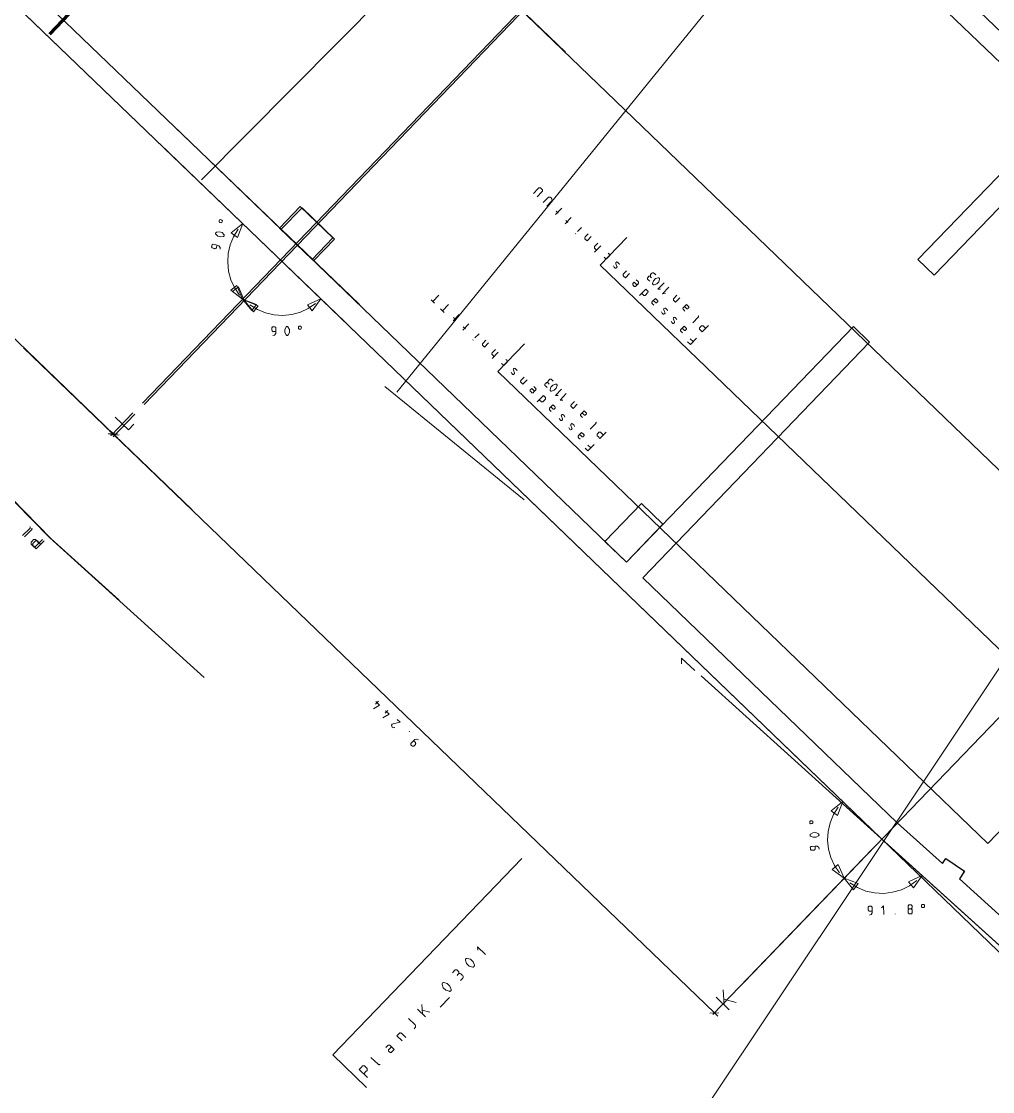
# Model space of a CAD drawing. Header units: metres. Extents: x 2680825 to 2680948, y 1252357 to 1252484.
# Drawn here: x 2680855.52 to 2680866.26, y 1252376.64 to 1252388.48 of the extents above; entities that cross this region are included whole.
import ezdxf

# ---------------------------------------------------------------- set-up
doc = ezdxf.new("R2010")
doc.units = ezdxf.units.M
doc.layers.add('0_BemassungAdo', color=5, linetype='Continuous', lineweight=0)
doc.layers.add('Bemaßung', color=7, linetype='Continuous', lineweight=13)
doc.layers.add('etappierung', color=7, linetype='Continuous')
doc.layers.add('geometrie', color=7, linetype='Continuous')
doc.layers.get('0_BemassungAdo').off()

# ---------------------------------------------------------------- blocks, each defined once
blk = doc.blocks.new('asdölkfasdiouhqreq')
at = {"layer": 'Bemaßung'}
for p, q in [((16.279, 42.292), (16.276, 42.261)), ((16.28, 42.296), (16.279, 42.292)), ((16.283, 42.299), (16.28, 42.296)), ((16.287, 42.301), (16.283, 42.299)), ((16.291, 42.303), (16.287, 42.301)), ((16.295, 42.302), (16.291, 42.303)), ((16.299, 42.3), (16.295, 42.302)), ((16.323, 42.281), (16.299, 42.3)), ((16.336, 42.25), (16.323, 42.281)), ((16.409, 42.352), (16.405, 42.343)), ((16.405, 42.343), (16.409, 42.334)), ((16.418, 42.356), (16.409, 42.352)), ((16.409, 42.334), (16.412, 42.326)), ((16.412, 42.326), (16.422, 42.322)), ((16.426, 42.359), (16.418, 42.356)), ((16.422, 42.322), (16.43, 42.326)), ((16.435, 42.355), (16.426, 42.359)), ((16.43, 42.326), (16.439, 42.329)), ((16.439, 42.347), (16.435, 42.355)), ((16.442, 42.339), (16.439, 42.347)), ((16.439, 42.329), (16.442, 42.339)), ((16.135, 42.226), (16.14, 42.239)), ((16.14, 42.215), (16.135, 42.226)), ((16.14, 42.239), (16.151, 42.244)), ((16.144, 42.205), (16.14, 42.215)), ((16.146, 42.2), (16.144, 42.205)), ((16.15, 42.196), (16.146, 42.2)), ((16.156, 42.194), (16.15, 42.196)), ((16.151, 42.244), (16.162, 42.249)), ((16.161, 42.191), (16.156, 42.194)), ((16.167, 42.191), (16.161, 42.191)), ((16.162, 42.249), (16.175, 42.243)), ((16.172, 42.194), (16.167, 42.191)), ((16.193, 42.202), (16.172, 42.194)), ((16.175, 42.243), (16.18, 42.232)), ((16.195, 42.162), (16.179, 42.149)), ((16.18, 42.232), (16.193, 42.202)), ((16.193, 42.202), (16.2, 42.183)), ((16.2, 42.183), (16.195, 42.162)), ((16.276, 42.261), (16.289, 42.231)), ((16.289, 42.231), (16.313, 42.211)), ((16.313, 42.211), (16.317, 42.209)), ((16.317, 42.209), (16.321, 42.209)), ((16.321, 42.209), (16.325, 42.21)), ((16.325, 42.21), (16.329, 42.212)), ((16.329, 42.212), (16.332, 42.216)), ((16.332, 42.216), (16.333, 42.22)), ((16.333, 42.22), (16.336, 42.25)), ((12.345, 41.841), (12.455, 41.828)), ((12.346, 41.816), (12.456, 41.803)), ((12.455, 41.828), (12.458, 41.828)), ((12.456, 41.803), (12.459, 41.803)), ((12.458, 41.828), (12.462, 41.829)), ((12.459, 41.803), (12.463, 41.804)), ((12.462, 41.829), (12.465, 41.831)), ((12.463, 41.804), (12.466, 41.806)), ((12.465, 41.831), (12.467, 41.834)), ((12.466, 41.806), (12.469, 41.809)), ((12.467, 41.834), (12.469, 41.837)), ((12.469, 41.837), (12.47, 41.84)), ((12.469, 41.809), (12.47, 41.812)), ((12.47, 41.812), (12.471, 41.815)), ((14.005, 41.873), (13.988, 41.672)), ((12.324, 41.656), (12.328, 41.69)), ((12.328, 41.69), (12.33, 41.709)), ((12.329, 41.665), (12.331, 41.684)), ((12.33, 41.709), (12.347, 41.723)), ((12.331, 41.684), (12.348, 41.698)), ((12.347, 41.723), (12.366, 41.72)), ((12.348, 41.698), (12.367, 41.695)), ((12.366, 41.72), (12.385, 41.718)), ((12.367, 41.695), (12.386, 41.693)), ((12.385, 41.718), (12.399, 41.701)), ((12.386, 41.693), (12.4, 41.676)), ((12.399, 41.701), (12.397, 41.682)), ((12.447, 41.642), (12.324, 41.656)), ((12.326, 41.631), (12.329, 41.665)), ((12.449, 41.617), (12.326, 41.631)), ((12.397, 41.682), (12.393, 41.648)), ((12.398, 41.657), (12.394, 41.623)), ((12.4, 41.676), (12.398, 41.657)), ((13.988, 41.672), (14.077, 41.665)), ((15.824, 41.082), (15.807, 41.093)), ((15.842, 41.123), (15.843, 41.129)), ((15.844, 41.117), (15.842, 41.123)), ((15.843, 41.134), (15.846, 41.14)), ((15.843, 41.129), (15.843, 41.134)), ((15.848, 41.113), (15.844, 41.117)), ((15.846, 41.14), (15.85, 41.143)), ((15.862, 41.096), (15.846, 41.083)), ((15.862, 41.096), (15.848, 41.113)), ((15.85, 41.143), (15.858, 41.15)), ((15.858, 41.15), (15.868, 41.158)), ((15.887, 41.117), (15.862, 41.096)), ((15.868, 41.158), (15.881, 41.157)), ((15.881, 41.157), (15.889, 41.148)), ((15.896, 41.125), (15.887, 41.117)), ((15.889, 41.148), (15.897, 41.139)), ((15.897, 41.139), (15.896, 41.125)), ((15.846, 41.083), (15.824, 41.082)), ((15.907, 40.984), (15.906, 40.98)), ((15.906, 40.98), (15.907, 40.975)), ((15.918, 41.013), (15.907, 40.984)), ((15.907, 40.975), (15.91, 40.972)), ((15.943, 41.034), (15.918, 41.013)), ((15.921, 40.967), (15.951, 40.974)), ((15.973, 41.04), (15.943, 41.034)), ((15.951, 40.974), (15.976, 40.995)), ((15.977, 41.041), (15.973, 41.04)), ((15.976, 40.995), (15.987, 41.024)), ((15.982, 41.039), (15.977, 41.041)), ((15.984, 41.036), (15.982, 41.039)), ((15.987, 41.032), (15.984, 41.036)), ((15.988, 41.028), (15.987, 41.032)), ((15.987, 41.024), (15.988, 41.028)), ((15.91, 40.972), (15.912, 40.969)), ((15.912, 40.969), (15.916, 40.967)), ((15.916, 40.967), (15.921, 40.967)), ((16.046, 40.924), (16.045, 40.913)), ((16.045, 40.913), (16.051, 40.906)), ((16.053, 40.929), (16.046, 40.924)), ((16.051, 40.906), (16.057, 40.899)), ((16.06, 40.935), (16.053, 40.929)), ((16.057, 40.899), (16.067, 40.899)), ((16.07, 40.934), (16.06, 40.935)), ((16.067, 40.899), (16.074, 40.904)), ((16.076, 40.928), (16.07, 40.934)), ((16.074, 40.904), (16.081, 40.91)), ((16.082, 40.921), (16.076, 40.928)), ((16.081, 40.91), (16.082, 40.921)), ((17.216, 39.933), (17.221, 39.987)), ((17.218, 39.96), (17.316, 39.952)), ((17.204, 39.786), (17.209, 39.841)), ((17.206, 39.813), (17.304, 39.805)), ((18.845, 39.798), (18.915, 39.793)), ((18.92, 39.847), (18.849, 39.853)), ((18.915, 39.793), (18.93, 39.791)), ((18.935, 39.846), (18.92, 39.847)), ((18.93, 39.791), (18.943, 39.802)), ((18.946, 39.832), (18.935, 39.846)), ((18.943, 39.802), (18.945, 39.817)), ((18.945, 39.817), (18.946, 39.832)), ((18.908, 39.7), (18.837, 39.706)), ((18.923, 39.699), (18.908, 39.7)), ((18.934, 39.686), (18.923, 39.699)), ((18.931, 39.656), (18.933, 39.671)), ((18.933, 39.671), (18.934, 39.686)), ((17.291, 39.642), (17.193, 39.651)), ((17.225, 39.637), (17.227, 39.67)), ((18.833, 39.652), (18.903, 39.646)), ((18.903, 39.646), (18.918, 39.645)), ((18.918, 39.645), (18.931, 39.656)), ((17.279, 39.496), (17.181, 39.504)), ((17.212, 39.49), (17.215, 39.523)), ((18.919, 39.508), (18.821, 39.516)), ((18.853, 39.502), (18.856, 39.535)), ((17.173, 39.346), (17.168, 39.346)), ((17.266, 39.338), (17.2, 39.344)), ((18.907, 39.361), (18.809, 39.369)), ((18.841, 39.356), (18.844, 39.388)), ((17.188, 39.197), (17.19, 39.224)), ((17.253, 39.192), (17.188, 39.197)), ((17.19, 39.224), (17.191, 39.228)), ((17.191, 39.228), (17.193, 39.232)), ((17.193, 39.232), (17.196, 39.235)), ((17.196, 39.235), (17.2, 39.238)), ((17.2, 39.238), (17.204, 39.239)), ((17.204, 39.239), (17.208, 39.239)), ((17.208, 39.239), (17.257, 39.235)), ((18.802, 39.211), (18.796, 39.212)), ((18.894, 39.204), (18.829, 39.209)), ((17.178, 39.078), (17.179, 39.082)), ((17.179, 39.082), (17.181, 39.086)), ((17.181, 39.086), (17.184, 39.089)), ((17.184, 39.089), (17.187, 39.091)), ((17.187, 39.091), (17.192, 39.093)), ((17.192, 39.093), (17.196, 39.092)), ((17.196, 39.092), (17.245, 39.088)), ((18.817, 39.062), (18.819, 39.09)), ((18.819, 39.094), (18.821, 39.098)), ((18.819, 39.09), (18.819, 39.094)), ((18.821, 39.098), (18.825, 39.101)), ((18.825, 39.101), (18.828, 39.104)), ((18.828, 39.104), (18.832, 39.105)), ((18.832, 39.105), (18.837, 39.105)), ((18.837, 39.105), (18.885, 39.101)), ((17.241, 39.045), (17.144, 39.053)), ((17.176, 39.05), (17.178, 39.078)), ((18.882, 39.057), (18.817, 39.062)), ((17.167, 38.936), (17.165, 38.92)), ((17.165, 38.92), (17.165, 38.916)), ((17.165, 38.916), (17.166, 38.911)), ((17.166, 38.911), (17.169, 38.908)), ((17.169, 38.908), (17.172, 38.905)), ((17.172, 38.905), (17.176, 38.903)), ((17.176, 38.903), (17.18, 38.902)), ((17.18, 38.902), (17.213, 38.9)), ((17.213, 38.9), (17.217, 38.899)), ((17.217, 38.899), (17.222, 38.901)), ((17.222, 38.901), (17.225, 38.904)), ((17.225, 38.904), (17.228, 38.906)), ((17.228, 38.906), (17.23, 38.91)), ((17.23, 38.91), (17.231, 38.915)), ((17.231, 38.915), (17.232, 38.931)), ((18.87, 38.91), (18.772, 38.919)), ((18.805, 38.916), (18.807, 38.943)), ((18.807, 38.947), (18.809, 38.951)), ((18.807, 38.943), (18.807, 38.947)), ((18.809, 38.951), (18.812, 38.954)), ((18.812, 38.954), (18.816, 38.957)), ((18.816, 38.957), (18.82, 38.958)), ((18.82, 38.958), (18.824, 38.958)), ((18.824, 38.958), (18.873, 38.954)), ((17.152, 38.764), (17.153, 38.771)), ((17.156, 38.758), (17.152, 38.764)), ((17.153, 38.771), (17.154, 38.779)), ((17.154, 38.779), (17.156, 38.787)), ((17.156, 38.787), (17.16, 38.795)), ((17.162, 38.757), (17.156, 38.758)), ((17.169, 38.755), (17.162, 38.757)), ((17.175, 38.757), (17.169, 38.755)), ((17.178, 38.763), (17.175, 38.757)), ((17.194, 38.79), (17.178, 38.763)), ((17.197, 38.795), (17.194, 38.79)), ((17.204, 38.798), (17.197, 38.795)), ((17.21, 38.796), (17.204, 38.798)), ((17.216, 38.794), (17.21, 38.796)), ((17.212, 38.752), (17.216, 38.761)), ((17.22, 38.788), (17.216, 38.794)), ((17.216, 38.761), (17.219, 38.771)), ((17.219, 38.771), (17.22, 38.782)), ((17.22, 38.782), (17.22, 38.788)), ((18.794, 38.785), (18.793, 38.781)), ((18.793, 38.781), (18.795, 38.777)), ((18.795, 38.802), (18.794, 38.785)), ((18.795, 38.777), (18.798, 38.774)), ((18.798, 38.774), (18.8, 38.77)), ((18.8, 38.77), (18.804, 38.768)), ((18.804, 38.768), (18.809, 38.768)), ((18.809, 38.768), (18.841, 38.765)), ((18.841, 38.765), (18.846, 38.765)), ((18.846, 38.765), (18.85, 38.766)), ((18.85, 38.766), (18.853, 38.769)), ((18.853, 38.769), (18.857, 38.772)), ((18.857, 38.772), (18.859, 38.776)), ((18.859, 38.78), (18.86, 38.796)), ((18.859, 38.776), (18.859, 38.78)), ((17.14, 38.61), (17.142, 38.638)), ((17.205, 38.605), (17.14, 38.61)), ((17.142, 38.642), (17.144, 38.646)), ((17.142, 38.638), (17.142, 38.642)), ((17.144, 38.646), (17.148, 38.649)), ((17.148, 38.649), (17.151, 38.652)), ((17.151, 38.652), (17.155, 38.653)), ((17.155, 38.653), (17.16, 38.653)), ((17.16, 38.653), (17.209, 38.649)), ((18.781, 38.636), (18.782, 38.645)), ((18.781, 38.63), (18.781, 38.636)), ((18.785, 38.624), (18.781, 38.63)), ((18.782, 38.645), (18.785, 38.653)), ((18.785, 38.653), (18.789, 38.66)), ((18.791, 38.622), (18.785, 38.624)), ((18.797, 38.62), (18.791, 38.622)), ((18.804, 38.623), (18.797, 38.62)), ((18.807, 38.628), (18.804, 38.623)), ((18.823, 38.655), (18.807, 38.628)), ((18.826, 38.661), (18.823, 38.655)), ((18.832, 38.663), (18.826, 38.661)), ((18.838, 38.661), (18.832, 38.663)), ((18.845, 38.659), (18.838, 38.661)), ((18.84, 38.618), (18.844, 38.627)), ((18.844, 38.627), (18.847, 38.637)), ((18.848, 38.653), (18.845, 38.659)), ((18.847, 38.637), (18.848, 38.647)), ((18.848, 38.647), (18.848, 38.653)), ((17.128, 38.474), (17.129, 38.486)), ((17.129, 38.486), (17.13, 38.498)), ((17.13, 38.498), (17.141, 38.506)), ((17.141, 38.506), (17.153, 38.505)), ((17.153, 38.505), (17.164, 38.505)), ((17.164, 38.505), (17.16, 38.461)), ((17.196, 38.502), (17.194, 38.475)), ((18.768, 38.476), (18.77, 38.503)), ((18.77, 38.503), (18.771, 38.507)), ((18.771, 38.507), (18.773, 38.511)), ((18.773, 38.511), (18.776, 38.514)), ((18.776, 38.514), (18.779, 38.517)), ((18.779, 38.517), (18.784, 38.518)), ((18.784, 38.518), (18.788, 38.518)), ((18.788, 38.518), (18.837, 38.514)), ((17.137, 38.463), (17.128, 38.474)), ((17.149, 38.462), (17.137, 38.463)), ((17.177, 38.46), (17.149, 38.462)), ((17.181, 38.459), (17.177, 38.46)), ((17.185, 38.461), (17.181, 38.459)), ((17.188, 38.464), (17.185, 38.461)), ((17.192, 38.466), (17.188, 38.464)), ((17.194, 38.47), (17.192, 38.466)), ((17.194, 38.475), (17.194, 38.47)), ((17.279, 38.378), (17.281, 38.4)), ((17.281, 38.4), (17.282, 38.412)), ((17.282, 38.412), (17.293, 38.421)), ((17.293, 38.421), (17.305, 38.42)), ((17.305, 38.42), (17.317, 38.419)), ((17.317, 38.419), (17.326, 38.408)), ((17.324, 38.385), (17.325, 38.396)), ((17.326, 38.408), (17.325, 38.396)), ((17.325, 38.402), (17.328, 38.407)), ((17.325, 38.396), (17.325, 38.402)), ((17.328, 38.407), (17.332, 38.411)), ((17.332, 38.411), (17.337, 38.415)), ((17.337, 38.415), (17.342, 38.416)), ((17.342, 38.416), (17.348, 38.416)), ((17.348, 38.416), (17.359, 38.415)), ((17.359, 38.415), (17.365, 38.415)), ((17.365, 38.415), (17.37, 38.412)), ((17.37, 38.412), (17.374, 38.407)), ((17.374, 38.407), (17.378, 38.403)), ((17.379, 38.392), (17.377, 38.37)), ((17.378, 38.403), (17.379, 38.397)), ((17.379, 38.397), (17.379, 38.392)), ((18.759, 38.363), (18.769, 38.372)), ((18.833, 38.471), (18.768, 38.476)), ((18.769, 38.372), (18.781, 38.371)), ((18.781, 38.371), (18.792, 38.37)), ((18.792, 38.37), (18.789, 38.327)), ((18.825, 38.367), (18.823, 38.34)), ((17.087, 38.363), (17.184, 38.355)), ((17.117, 38.333), (17.119, 38.361)), ((17.117, 38.329), (17.117, 38.333)), ((17.118, 38.325), (17.117, 38.329)), ((17.121, 38.322), (17.118, 38.325)), ((17.124, 38.318), (17.121, 38.322)), ((17.128, 38.316), (17.124, 38.318)), ((17.132, 38.316), (17.128, 38.316)), ((17.164, 38.313), (17.132, 38.316)), ((17.169, 38.313), (17.164, 38.313)), ((17.173, 38.314), (17.169, 38.313)), ((17.176, 38.317), (17.173, 38.314)), ((17.18, 38.32), (17.176, 38.317)), ((17.182, 38.324), (17.18, 38.32)), ((17.184, 38.355), (17.182, 38.328)), ((17.182, 38.328), (17.182, 38.324)), ((17.289, 38.23), (17.269, 38.253)), ((17.269, 38.253), (17.367, 38.245)), ((17.278, 38.334), (17.275, 38.331)), ((17.275, 38.331), (17.275, 38.326)), ((17.275, 38.326), (17.275, 38.322)), ((17.275, 38.322), (17.276, 38.318)), ((17.276, 38.318), (17.28, 38.315)), ((17.281, 38.337), (17.278, 38.334)), ((17.28, 38.315), (17.306, 38.298)), ((17.31, 38.349), (17.281, 38.337)), ((17.306, 38.298), (17.338, 38.296)), ((17.342, 38.346), (17.31, 38.349)), ((17.338, 38.296), (17.366, 38.308)), ((17.368, 38.33), (17.342, 38.346)), ((17.366, 38.308), (17.37, 38.31)), ((17.371, 38.327), (17.368, 38.33)), ((17.37, 38.31), (17.372, 38.314)), ((17.373, 38.323), (17.371, 38.327)), ((17.372, 38.314), (17.373, 38.318)), ((17.373, 38.318), (17.373, 38.323)), ((18.757, 38.339), (18.758, 38.351)), ((18.766, 38.328), (18.757, 38.339)), ((18.758, 38.351), (18.759, 38.363)), ((18.778, 38.327), (18.766, 38.328)), ((18.805, 38.325), (18.778, 38.327)), ((18.809, 38.325), (18.805, 38.325)), ((18.814, 38.326), (18.809, 38.325)), ((18.817, 38.329), (18.814, 38.326)), ((18.82, 38.332), (18.817, 38.329)), ((18.822, 38.336), (18.82, 38.332)), ((18.823, 38.34), (18.822, 38.336)), ((18.908, 38.243), (18.91, 38.265)), ((18.91, 38.265), (18.911, 38.277)), ((18.911, 38.277), (18.921, 38.286)), ((18.921, 38.286), (18.933, 38.285)), ((18.933, 38.285), (18.945, 38.284)), ((18.945, 38.284), (18.954, 38.274)), ((18.952, 38.251), (18.953, 38.262)), ((18.954, 38.274), (18.953, 38.262)), ((18.953, 38.262), (18.954, 38.267)), ((18.954, 38.267), (18.957, 38.273)), ((18.957, 38.273), (18.961, 38.276)), ((18.961, 38.276), (18.965, 38.28)), ((18.965, 38.28), (18.971, 38.282)), ((18.971, 38.282), (18.977, 38.281)), ((18.977, 38.281), (18.988, 38.281)), ((18.988, 38.281), (18.994, 38.28)), ((18.994, 38.28), (18.999, 38.277)), ((18.999, 38.277), (19.003, 38.273)), ((19.003, 38.273), (19.006, 38.268)), ((19.006, 38.268), (19.008, 38.263)), ((19.008, 38.257), (19.006, 38.235)), ((19.008, 38.263), (19.008, 38.257)), ((17.104, 38.176), (17.106, 38.198)), ((17.106, 38.202), (17.108, 38.206)), ((17.106, 38.198), (17.106, 38.202)), ((17.108, 38.206), (17.111, 38.209)), ((17.111, 38.209), (17.115, 38.212)), ((17.115, 38.212), (17.119, 38.213)), ((17.119, 38.213), (17.123, 38.213)), ((17.123, 38.213), (17.172, 38.209)), ((17.137, 38.184), (17.14, 38.211)), ((17.137, 38.175), (17.137, 38.184)), ((17.143, 38.167), (17.137, 38.175)), ((17.152, 38.166), (17.143, 38.167)), ((17.161, 38.166), (17.152, 38.166)), ((17.169, 38.172), (17.161, 38.166)), ((17.17, 38.181), (17.169, 38.172)), ((17.172, 38.209), (17.17, 38.181)), ((17.283, 38.156), (17.263, 38.18)), ((17.263, 38.18), (17.361, 38.172)), ((18.715, 38.229), (18.813, 38.221)), ((18.745, 38.199), (18.748, 38.226)), ((18.745, 38.195), (18.745, 38.199)), ((18.746, 38.19), (18.745, 38.195)), ((18.749, 38.187), (18.746, 38.19)), ((18.752, 38.184), (18.749, 38.187)), ((18.756, 38.182), (18.752, 38.184)), ((18.76, 38.181), (18.756, 38.182)), ((18.793, 38.179), (18.76, 38.181)), ((18.797, 38.178), (18.793, 38.179)), ((18.801, 38.18), (18.797, 38.178)), ((18.805, 38.182), (18.801, 38.18)), ((18.808, 38.185), (18.805, 38.182)), ((18.81, 38.189), (18.808, 38.185)), ((18.813, 38.221), (18.81, 38.194)), ((18.81, 38.194), (18.81, 38.189)), ((18.907, 38.2), (18.904, 38.196)), ((18.904, 38.196), (18.904, 38.192)), ((18.904, 38.192), (18.904, 38.188)), ((18.904, 38.188), (18.905, 38.183)), ((18.905, 38.183), (18.908, 38.18)), ((18.91, 38.202), (18.907, 38.2)), ((18.908, 38.18), (18.934, 38.164)), ((18.939, 38.214), (18.91, 38.202)), ((18.934, 38.164), (18.967, 38.161)), ((18.971, 38.212), (18.939, 38.214)), ((18.967, 38.161), (18.995, 38.173)), ((18.997, 38.195), (18.971, 38.212)), ((18.995, 38.173), (18.999, 38.176)), ((19, 38.192), (18.997, 38.195)), ((18.999, 38.176), (19.001, 38.179)), ((19.002, 38.188), (19, 38.192)), ((19.001, 38.179), (19.002, 38.184)), ((19.002, 38.184), (19.002, 38.188)), ((17.092, 38.037), (17.093, 38.046)), ((17.092, 38.031), (17.092, 38.037)), ((17.096, 38.025), (17.092, 38.031)), ((17.093, 38.046), (17.096, 38.054)), ((17.096, 38.054), (17.1, 38.061)), ((17.102, 38.023), (17.096, 38.025)), ((17.108, 38.021), (17.102, 38.023)), ((17.115, 38.024), (17.108, 38.021)), ((17.118, 38.029), (17.115, 38.024)), ((17.134, 38.056), (17.118, 38.029)), ((17.137, 38.062), (17.134, 38.056)), ((17.143, 38.064), (17.137, 38.062)), ((17.15, 38.062), (17.143, 38.064)), ((17.156, 38.061), (17.15, 38.062)), ((17.151, 38.019), (17.155, 38.028)), ((17.155, 38.028), (17.158, 38.038)), ((17.159, 38.055), (17.156, 38.061)), ((17.158, 38.038), (17.159, 38.048)), ((17.159, 38.048), (17.159, 38.055)), ((17.282, 38.009), (17.284, 38.036)), ((17.284, 38.04), (17.286, 38.044)), ((17.284, 38.036), (17.284, 38.04)), ((17.286, 38.044), (17.29, 38.047)), ((17.29, 38.047), (17.293, 38.05)), ((17.293, 38.05), (17.297, 38.051)), ((17.297, 38.051), (17.301, 38.051)), ((17.301, 38.051), (17.35, 38.047)), ((18.732, 38.041), (18.734, 38.063)), ((18.734, 38.067), (18.736, 38.071)), ((18.734, 38.063), (18.734, 38.067)), ((18.736, 38.071), (18.74, 38.074)), ((18.74, 38.074), (18.743, 38.077)), ((18.743, 38.077), (18.747, 38.078)), ((18.747, 38.078), (18.752, 38.078)), ((18.752, 38.078), (18.801, 38.074)), ((18.765, 38.041), (18.766, 38.05)), ((18.772, 38.033), (18.765, 38.041)), ((18.766, 38.05), (18.768, 38.077)), ((18.781, 38.032), (18.772, 38.033)), ((18.79, 38.031), (18.781, 38.032)), ((18.798, 38.038), (18.79, 38.031)), ((18.801, 38.074), (18.798, 38.047)), ((18.798, 38.047), (18.798, 38.038)), ((18.912, 38.022), (18.892, 38.045)), ((18.892, 38.045), (18.99, 38.037)), ((18.918, 38.095), (18.898, 38.118)), ((18.898, 38.118), (18.996, 38.11)), ((17.08, 37.891), (17.081, 37.899)), ((17.081, 37.899), (17.084, 37.907)), ((17.084, 37.907), (17.088, 37.915)), ((17.122, 37.91), (17.106, 37.883)), ((17.125, 37.915), (17.122, 37.91)), ((17.131, 37.918), (17.125, 37.915)), ((17.137, 37.916), (17.131, 37.918)), ((17.143, 37.914), (17.137, 37.916)), ((17.147, 37.908), (17.143, 37.914)), ((17.146, 37.891), (17.147, 37.902)), ((17.147, 37.902), (17.147, 37.908)), ((17.272, 37.893), (17.274, 37.897)), ((17.272, 37.889), (17.272, 37.893)), ((17.274, 37.897), (17.277, 37.9)), ((17.277, 37.9), (17.281, 37.903)), ((17.281, 37.903), (17.285, 37.904)), ((17.347, 38.003), (17.282, 38.009)), ((17.285, 37.904), (17.289, 37.904)), ((17.289, 37.904), (17.338, 37.9)), ((17.303, 37.876), (17.306, 37.903)), ((17.338, 37.9), (17.336, 37.873)), ((18.72, 37.897), (18.721, 37.903)), ((18.724, 37.891), (18.72, 37.897)), ((18.721, 37.903), (18.722, 37.911)), ((18.722, 37.911), (18.724, 37.92)), ((18.724, 37.92), (18.728, 37.927)), ((18.746, 37.895), (18.743, 37.889)), ((18.762, 37.922), (18.746, 37.895)), ((18.765, 37.927), (18.762, 37.922)), ((18.772, 37.93), (18.765, 37.927)), ((18.778, 37.928), (18.772, 37.93)), ((18.784, 37.926), (18.778, 37.928)), ((18.779, 37.884), (18.784, 37.894)), ((18.788, 37.92), (18.784, 37.926)), ((18.784, 37.894), (18.787, 37.904)), ((18.787, 37.914), (18.788, 37.92)), ((18.787, 37.904), (18.787, 37.914)), ((18.91, 37.874), (18.913, 37.901)), ((18.913, 37.906), (18.915, 37.91)), ((18.913, 37.901), (18.913, 37.906)), ((18.915, 37.91), (18.918, 37.912)), ((18.918, 37.912), (18.922, 37.915)), ((18.922, 37.915), (18.926, 37.917)), ((18.926, 37.917), (18.93, 37.916)), ((18.93, 37.916), (18.979, 37.912)), ((17.08, 37.884), (17.08, 37.891)), ((17.084, 37.879), (17.08, 37.884)), ((17.09, 37.877), (17.084, 37.879)), ((17.096, 37.875), (17.09, 37.877)), ((17.102, 37.877), (17.096, 37.875)), ((17.106, 37.883), (17.102, 37.877)), ((17.139, 37.872), (17.143, 37.882)), ((17.143, 37.882), (17.146, 37.891)), ((17.27, 37.867), (17.272, 37.889)), ((17.303, 37.867), (17.303, 37.876)), ((17.309, 37.859), (17.303, 37.867)), ((17.318, 37.858), (17.309, 37.859)), ((17.327, 37.857), (17.318, 37.858)), ((17.335, 37.864), (17.327, 37.857)), ((17.336, 37.873), (17.335, 37.864)), ((18.712, 37.773), (18.716, 37.78)), ((18.73, 37.889), (18.724, 37.891)), ((18.736, 37.887), (18.73, 37.889)), ((18.75, 37.775), (18.734, 37.748)), ((18.743, 37.889), (18.736, 37.887)), ((18.753, 37.781), (18.75, 37.775)), ((18.76, 37.783), (18.753, 37.781)), ((18.766, 37.781), (18.76, 37.783)), ((18.772, 37.779), (18.766, 37.781)), ((18.776, 37.773), (18.772, 37.779)), ((18.976, 37.869), (18.91, 37.874)), ((17.068, 37.736), (17.069, 37.758)), ((17.069, 37.758), (17.07, 37.762)), ((17.07, 37.762), (17.072, 37.766)), ((17.072, 37.766), (17.075, 37.769)), ((17.075, 37.769), (17.078, 37.772)), ((17.078, 37.772), (17.083, 37.773)), ((17.083, 37.773), (17.087, 37.773)), ((17.087, 37.773), (17.136, 37.769)), ((17.1, 37.735), (17.101, 37.744)), ((17.107, 37.727), (17.1, 37.735)), ((17.101, 37.744), (17.103, 37.771)), ((17.116, 37.727), (17.107, 37.727)), ((17.125, 37.726), (17.116, 37.727)), ((17.133, 37.732), (17.125, 37.726)), ((17.134, 37.741), (17.133, 37.732)), ((17.136, 37.769), (17.134, 37.741)), ((17.225, 37.718), (17.312, 37.711)), ((17.312, 37.711), (17.315, 37.711)), ((17.315, 37.711), (17.317, 37.712)), ((17.317, 37.712), (17.32, 37.713)), ((17.32, 37.713), (17.322, 37.715)), ((17.322, 37.715), (17.323, 37.718)), ((17.323, 37.718), (17.323, 37.721)), ((18.708, 37.75), (18.709, 37.756)), ((18.712, 37.744), (18.708, 37.75)), ((18.709, 37.765), (18.712, 37.773)), ((18.709, 37.756), (18.709, 37.765)), ((18.718, 37.742), (18.712, 37.744)), ((18.724, 37.74), (18.718, 37.742)), ((18.731, 37.743), (18.724, 37.74)), ((18.734, 37.748), (18.731, 37.743)), ((18.767, 37.738), (18.772, 37.747)), ((18.772, 37.747), (18.774, 37.757)), ((18.774, 37.757), (18.775, 37.767)), ((18.775, 37.767), (18.776, 37.773)), ((18.899, 37.733), (18.901, 37.755)), ((18.901, 37.759), (18.903, 37.763)), ((18.901, 37.755), (18.901, 37.759)), ((18.903, 37.763), (18.906, 37.766)), ((18.906, 37.766), (18.91, 37.769)), ((18.91, 37.769), (18.914, 37.77)), ((18.914, 37.77), (18.918, 37.77)), ((18.918, 37.77), (18.967, 37.765)), ((18.931, 37.732), (18.932, 37.741)), ((18.938, 37.724), (18.931, 37.732)), ((18.932, 37.741), (18.934, 37.768)), ((18.947, 37.723), (18.938, 37.724)), ((18.956, 37.723), (18.947, 37.723)), ((18.964, 37.729), (18.956, 37.723)), ((18.965, 37.738), (18.964, 37.729)), ((18.967, 37.765), (18.965, 37.738)), ((13.311, 37.623), (13.385, 37.595)), ((13.366, 37.635), (13.41, 37.632)), ((13.385, 37.595), (13.389, 37.65)), ((17.022, 37.587), (17.026, 37.63)), ((17.12, 37.579), (17.022, 37.587)), ((17.066, 37.583), (17.069, 37.626)), ((17.213, 37.571), (17.215, 37.599)), ((17.31, 37.563), (17.213, 37.571)), ((17.215, 37.599), (17.216, 37.614)), ((17.216, 37.614), (17.229, 37.625)), ((17.229, 37.625), (17.244, 37.623)), ((17.244, 37.623), (17.259, 37.622)), ((17.259, 37.622), (17.27, 37.609)), ((17.269, 37.594), (17.267, 37.567)), ((17.27, 37.609), (17.269, 37.594)), ((18.696, 37.601), (18.698, 37.623)), ((18.698, 37.627), (18.7, 37.632)), ((18.698, 37.623), (18.698, 37.627)), ((18.7, 37.632), (18.703, 37.634)), ((18.703, 37.634), (18.707, 37.637)), ((18.707, 37.637), (18.711, 37.638)), ((18.711, 37.638), (18.715, 37.638)), ((18.715, 37.638), (18.764, 37.634)), ((18.729, 37.61), (18.732, 37.637)), ((18.729, 37.601), (18.729, 37.61)), ((18.735, 37.593), (18.729, 37.601)), ((18.744, 37.592), (18.735, 37.593)), ((18.753, 37.591), (18.744, 37.592)), ((18.761, 37.598), (18.753, 37.591)), ((18.762, 37.607), (18.761, 37.598)), ((18.764, 37.634), (18.762, 37.607)), ((18.854, 37.583), (18.941, 37.576)), ((18.941, 37.576), (18.943, 37.576)), ((18.943, 37.576), (18.946, 37.577)), ((18.946, 37.577), (18.948, 37.579)), ((18.948, 37.579), (18.951, 37.581)), ((18.951, 37.581), (18.952, 37.583)), ((18.952, 37.583), (18.952, 37.586)), ((13.299, 37.477), (13.373, 37.449)), ((13.354, 37.489), (13.398, 37.485)), ((13.373, 37.449), (13.377, 37.503)), ((18.651, 37.452), (18.654, 37.496)), ((18.749, 37.444), (18.651, 37.452)), ((18.694, 37.448), (18.698, 37.492)), ((18.841, 37.437), (18.844, 37.464)), ((18.939, 37.429), (18.841, 37.437)), ((18.844, 37.464), (18.845, 37.479)), ((18.845, 37.479), (18.858, 37.49)), ((18.858, 37.49), (18.873, 37.489)), ((18.873, 37.489), (18.888, 37.488)), ((18.888, 37.488), (18.899, 37.474)), ((18.898, 37.459), (18.896, 37.432)), ((18.899, 37.474), (18.898, 37.459)), ((13.283, 37.331), (13.29, 37.341)), ((13.286, 37.317), (13.283, 37.331)), ((13.296, 37.31), (13.286, 37.317)), ((13.29, 37.341), (13.297, 37.351)), ((13.301, 37.307), (13.296, 37.31)), ((13.297, 37.351), (13.311, 37.353)), ((13.311, 37.353), (13.321, 37.346)), ((13.321, 37.346), (13.382, 37.3)), ((13.382, 37.3), (13.386, 37.344)), ((13.37, 37.154), (13.365, 37.154)), ((13.261, 37.025), (13.262, 37.037)), ((13.27, 37.014), (13.261, 37.025)), ((13.262, 37.037), (13.263, 37.049)), ((13.263, 37.049), (13.274, 37.058)), ((13.282, 37.013), (13.27, 37.014)), ((13.274, 37.058), (13.286, 37.057)), ((13.293, 37.012), (13.282, 37.013)), ((13.286, 37.057), (13.318, 37.054)), ((13.299, 37.012), (13.293, 37.012)), ((13.305, 37.014), (13.299, 37.012)), ((13.309, 37.018), (13.305, 37.014)), ((13.313, 37.021), (13.309, 37.018)), ((13.316, 37.027), (13.313, 37.021)), ((13.317, 37.032), (13.316, 37.027)), ((13.318, 37.054), (13.317, 37.032)), ((13.318, 37.054), (13.338, 37.052)), ((13.338, 37.052), (13.355, 37.038)), ((13.355, 37.038), (13.359, 37.018)), ((15.85, 35.293), (15.897, 35.335)), ((15.897, 35.335), (15.887, 35.134)), ((10.108, 35.096), (10.118, 35.22)), ((10.118, 35.22), (10.153, 35.217)), ((10.153, 35.217), (10.172, 35.216)), ((10.172, 35.216), (10.186, 35.199)), ((10.184, 35.18), (10.183, 35.161)), ((10.186, 35.199), (10.184, 35.18)), ((10.304, 35.205), (10.295, 35.095)), ((10.147, 35.148), (10.113, 35.151)), ((10.166, 35.147), (10.147, 35.148)), ((10.183, 35.161), (10.166, 35.147)), ((10.295, 35.095), (10.294, 35.091)), ((10.294, 35.091), (10.295, 35.088)), ((10.295, 35.088), (10.298, 35.085)), ((10.298, 35.085), (10.3, 35.082)), ((10.3, 35.082), (10.304, 35.08)), ((10.304, 35.08), (10.307, 35.08)), ((10.479, 35.075), (10.48, 35.086)), ((10.488, 35.065), (10.479, 35.075)), ((10.48, 35.086), (10.481, 35.098)), ((10.481, 35.098), (10.491, 35.106)), ((10.499, 35.064), (10.488, 35.065)), ((10.491, 35.106), (10.503, 35.105)), ((10.492, 35.148), (10.52, 35.145)), ((10.534, 35.061), (10.499, 35.064)), ((10.503, 35.105), (10.537, 35.102)), ((10.52, 35.145), (10.525, 35.145)), ((10.525, 35.145), (10.53, 35.142)), ((10.53, 35.142), (10.534, 35.138)), ((10.534, 35.138), (10.537, 35.134)), ((10.539, 35.123), (10.534, 35.061)), ((10.537, 35.134), (10.539, 35.128)), ((10.539, 35.128), (10.539, 35.123)), ((10.664, 35.051), (10.671, 35.133)), ((10.671, 35.133), (10.705, 35.13)), ((10.705, 35.13), (10.71, 35.13)), ((10.71, 35.13), (10.716, 35.127)), ((10.716, 35.127), (10.719, 35.123)), ((10.719, 35.123), (10.723, 35.119)), ((10.724, 35.108), (10.719, 35.046)), ((10.723, 35.119), (10.724, 35.113)), ((10.724, 35.113), (10.724, 35.108)), ((10.889, 35.045), (10.892, 35.052)), ((10.892, 35.052), (10.893, 35.059)), ((10.893, 35.059), (10.901, 35.155)), ((11.034, 35.02), (11.045, 35.143)), ((11.113, 35.138), (11.038, 35.068)), ((11.103, 35.014), (11.067, 35.094)), ((11.407, 35.072), (11.404, 35.031)), ((11.428, 35.105), (11.407, 35.072)), ((11.432, 35.109), (11.428, 35.105)), ((11.437, 35.111), (11.432, 35.109)), ((11.443, 35.111), (11.437, 35.111)), ((11.448, 35.11), (11.443, 35.111)), ((11.453, 35.107), (11.448, 35.11)), ((11.456, 35.103), (11.453, 35.107)), ((11.471, 35.067), (11.456, 35.103)), ((11.468, 35.026), (11.471, 35.067)), ((11.6, 35.097), (11.628, 35.095)), ((11.628, 35.095), (11.643, 35.094)), ((11.643, 35.094), (11.654, 35.081)), ((11.653, 35.065), (11.652, 35.05)), ((11.654, 35.081), (11.653, 35.065)), ((11.799, 35.074), (11.778, 35.041)), ((11.802, 35.078), (11.799, 35.074)), ((11.808, 35.08), (11.802, 35.078)), ((11.813, 35.08), (11.808, 35.08)), ((11.818, 35.079), (11.813, 35.08)), ((11.823, 35.076), (11.818, 35.079)), ((11.826, 35.072), (11.823, 35.076)), ((11.842, 35.036), (11.826, 35.072)), ((11.969, 35.039), (11.998, 35.065)), ((11.998, 35.065), (11.988, 34.941)), ((10.849, 35.035), (10.863, 35.034)), ((10.863, 35.034), (10.87, 35.033)), ((10.87, 35.033), (10.877, 35.036)), ((10.877, 35.036), (10.883, 35.04)), ((10.883, 35.04), (10.889, 35.045)), ((11.216, 34.963), (11.367, 34.951)), ((11.404, 35.031), (11.419, 34.995)), ((11.419, 34.995), (11.422, 34.99)), ((11.422, 34.99), (11.427, 34.987)), ((11.427, 34.987), (11.432, 34.987)), ((11.432, 34.987), (11.438, 34.987)), ((11.438, 34.987), (11.443, 34.989)), ((11.443, 34.989), (11.447, 34.993)), ((11.447, 34.993), (11.468, 35.026)), ((11.618, 34.972), (11.59, 34.974)), ((11.609, 35.041), (11.623, 35.04)), ((11.625, 34.971), (11.618, 34.972)), ((11.638, 35.039), (11.623, 35.04)), ((11.623, 35.04), (11.63, 35.04)), ((11.632, 34.973), (11.625, 34.971)), ((11.63, 35.04), (11.637, 35.036)), ((11.638, 34.978), (11.632, 34.973)), ((11.637, 35.036), (11.642, 35.031)), ((11.652, 35.05), (11.638, 35.039)), ((11.643, 34.983), (11.638, 34.978)), ((11.642, 35.031), (11.647, 35.025)), ((11.647, 34.99), (11.643, 34.983)), ((11.647, 35.025), (11.649, 35.018)), ((11.648, 35.011), (11.647, 34.997)), ((11.647, 34.997), (11.647, 34.99)), ((11.649, 35.018), (11.648, 35.011)), ((11.778, 35.041), (11.774, 35)), ((11.774, 35), (11.79, 34.964)), ((11.79, 34.964), (11.793, 34.96)), ((11.793, 34.96), (11.797, 34.957)), ((11.797, 34.957), (11.803, 34.956)), ((11.803, 34.956), (11.808, 34.956)), ((11.808, 34.956), (11.813, 34.958)), ((11.813, 34.958), (11.817, 34.962)), ((11.817, 34.962), (11.838, 34.995)), ((11.838, 34.995), (11.842, 35.036)), ((15.382, 33.081), (15.381, 33.07)), ((15.381, 33.07), (15.387, 33.064)), ((15.389, 33.087), (15.382, 33.081)), ((15.387, 33.064), (15.393, 33.057)), ((15.396, 33.092), (15.389, 33.087)), ((15.393, 33.057), (15.403, 33.056)), ((15.406, 33.092), (15.396, 33.092)), ((15.403, 33.056), (15.41, 33.062)), ((15.412, 33.085), (15.406, 33.092)), ((15.41, 33.062), (15.417, 33.068)), ((15.418, 33.078), (15.412, 33.085)), ((15.417, 33.068), (15.418, 33.078)), ((15.278, 32.992), (15.276, 32.988)), ((15.276, 32.988), (15.276, 32.984)), ((15.276, 32.984), (15.283, 32.954)), ((15.281, 32.995), (15.278, 32.992)), ((15.284, 32.998), (15.281, 32.995)), ((15.283, 32.954), (15.304, 32.929)), ((15.288, 32.999), (15.284, 32.998)), ((15.293, 32.998), (15.288, 32.999)), ((15.321, 32.987), (15.293, 32.998)), ((15.304, 32.929), (15.332, 32.917)), ((15.342, 32.962), (15.321, 32.987)), ((15.341, 32.917), (15.344, 32.92)), ((15.349, 32.931), (15.342, 32.962)), ((15.344, 32.92), (15.347, 32.923)), ((15.347, 32.923), (15.349, 32.927)), ((15.349, 32.927), (15.349, 32.931)), ((15.158, 32.878), (15.159, 32.892)), ((15.166, 32.869), (15.158, 32.878)), ((15.159, 32.892), (15.169, 32.9)), ((15.173, 32.861), (15.166, 32.869)), ((15.169, 32.9), (15.178, 32.908)), ((15.177, 32.856), (15.173, 32.861)), ((15.182, 32.854), (15.177, 32.856)), ((15.178, 32.908), (15.191, 32.907)), ((15.188, 32.853), (15.182, 32.854)), ((15.194, 32.853), (15.188, 32.853)), ((15.191, 32.907), (15.199, 32.897)), ((15.199, 32.855), (15.194, 32.853)), ((15.199, 32.897), (15.22, 32.872)), ((15.204, 32.858), (15.199, 32.855)), ((15.22, 32.872), (15.204, 32.858)), ((15.22, 32.872), (15.233, 32.857)), ((15.235, 32.835), (15.224, 32.818)), ((15.233, 32.857), (15.235, 32.835)), ((15.332, 32.917), (15.337, 32.916)), ((15.337, 32.916), (15.341, 32.917)), ((13.216, 32.465), (13.233, 32.666)), ((13.344, 32.657), (13.223, 32.543)), ((13.328, 32.456), (13.269, 32.586)), ((15.044, 31.968), (15.046, 31.973)), ((15.046, 31.973), (15.051, 31.977)), ((15.051, 31.977), (15.059, 31.984)), ((15.059, 31.984), (15.068, 31.992)), ((15.068, 31.992), (15.082, 31.991)), ((15.082, 31.991), (15.09, 31.982)), ((15.09, 31.982), (15.098, 31.973)), ((15.098, 31.973), (15.097, 31.959)), ((15.026, 31.915), (15.009, 31.926)), ((15.048, 31.917), (15.026, 31.915)), ((15.043, 31.962), (15.044, 31.968)), ((15.043, 31.956), (15.043, 31.962)), ((15.045, 31.951), (15.043, 31.956)), ((15.049, 31.946), (15.045, 31.951)), ((15.063, 31.93), (15.048, 31.917)), ((15.063, 31.93), (15.049, 31.946)), ((15.088, 31.951), (15.063, 31.93)), ((15.097, 31.959), (15.088, 31.951)), ((15.187, 31.871), (15.113, 31.807)), ((15.156, 31.873), (15.187, 31.871)), ((15.195, 31.712), (15.199, 31.716)), ((15.317, 31.623), (15.309, 31.616)), ((15.326, 31.631), (15.317, 31.623)), ((15.34, 31.63), (15.326, 31.631)), ((15.35, 31.652), (15.34, 31.644)), ((15.34, 31.644), (15.34, 31.63)), ((15.347, 31.621), (15.34, 31.63)), ((15.355, 31.612), (15.347, 31.621)), ((15.359, 31.66), (15.35, 31.652)), ((15.372, 31.659), (15.359, 31.66)), ((15.369, 31.611), (15.378, 31.619)), ((15.38, 31.65), (15.372, 31.659)), ((15.378, 31.619), (15.387, 31.627)), ((15.388, 31.641), (15.38, 31.65)), ((15.387, 31.627), (15.388, 31.641)), ((15.309, 31.616), (15.299, 31.608)), ((15.299, 31.608), (15.299, 31.594)), ((15.299, 31.594), (15.306, 31.585)), ((15.306, 31.585), (15.314, 31.576)), ((15.314, 31.576), (15.328, 31.575)), ((15.328, 31.575), (15.337, 31.583)), ((15.337, 31.583), (15.345, 31.59)), ((15.345, 31.59), (15.354, 31.598)), ((15.354, 31.598), (15.355, 31.612)), ((15.355, 31.612), (15.369, 31.611)), ((15.444, 31.539), (15.443, 31.528)), ((15.443, 31.528), (15.449, 31.522)), ((15.451, 31.545), (15.444, 31.539)), ((15.449, 31.522), (15.455, 31.515)), ((15.457, 31.551), (15.451, 31.545)), ((15.455, 31.515), (15.465, 31.514)), ((15.468, 31.55), (15.457, 31.551)), ((15.465, 31.514), (15.472, 31.52)), ((15.474, 31.543), (15.468, 31.55)), ((15.472, 31.52), (15.479, 31.526)), ((15.48, 31.536), (15.474, 31.543)), ((15.479, 31.526), (15.48, 31.536))]:
    blk.add_line(p, q, dxfattribs=at)
at = {"layer": 'Bemaßung', "color": 1, "lineweight": 18}
for p, q in [((16.157, 37.789), (16.153, 39.776)), ((16.188, 39.635), (21.871, 39.646))]:
    blk.add_line(p, q, dxfattribs=at)
at = {"layer": 'etappierung', "color": 5, "lineweight": 9}
for p, q in [((17.511, 53.732), (16.429, 40.567)), ((15.499, 29.363), (16.66, 43.403)), ((26.807, 40.708), (14.316, 41.74)), ((14.317, 41.716), (26.809, 40.689)), ((106.986, 41.071), (10.211, 31.792)), ((15.884, 35.041), (14.389, 5.764)), ((15.883, 35.027), (15.884, 35.041)), ((26.046, 31.5), (13.555, 32.532))]:
    blk.add_line(p, q, dxfattribs=at)
at = {"layer": 'etappierung', "color": 5, "lineweight": 5}
for p, q in [((13.848, 41.754), (14.606, 50.963)), ((13.847, 41.779), (13.96, 43.144)), ((16.121, 41.993), (16.2, 42.05)), ((16.2, 42.05), (16.288, 42.093)), ((16.288, 42.093), (16.381, 42.122)), ((16.381, 42.122), (16.478, 42.134)), ((15.994, 41.844), (16.051, 41.924)), ((16.051, 41.924), (16.121, 41.993)), ((13.88, 41.74), (13.815, 41.817)), ((13.851, 41.828), (13.847, 41.779)), ((13.848, 41.754), (13.853, 41.804)), ((15.951, 41.757), (15.994, 41.844)), ((13.847, 41.779), (13.087, 32.571)), ((13.848, 41.754), (13.751, 40.567)), ((13.816, 41.792), (13.881, 41.716)), ((14.166, 41.752), (13.822, 41.781)), ((13.824, 41.756), (14.167, 41.728)), ((13.847, 41.779), (13.843, 41.729)), ((13.844, 41.704), (13.848, 41.754)), ((15.922, 41.663), (15.951, 41.757)), ((15.922, 41.408), (15.91, 41.505)), ((15.951, 41.315), (15.922, 41.408)), ((15.994, 41.227), (15.951, 41.315)), ((16.051, 41.148), (15.994, 41.227)), ((16.12, 41.078), (16.051, 41.148)), ((16.2, 41.021), (16.12, 41.078)), ((16.287, 40.978), (16.2, 41.021)), ((16.381, 40.95), (16.287, 40.978)), ((15.526, 32.909), (15.619, 32.937)), ((15.619, 32.937), (15.716, 32.95)), ((15.289, 32.739), (15.359, 32.809)), ((15.359, 32.809), (15.438, 32.865)), ((15.438, 32.865), (15.526, 32.909)), ((15.232, 32.66), (15.289, 32.739)), ((13.054, 32.609), (13.119, 32.533)), ((13.062, 32.573), (15.597, 32.363)), ((13.087, 32.571), (13.082, 32.521)), ((15.16, 32.479), (15.189, 32.572)), ((15.189, 32.572), (15.232, 32.66)), ((15.597, 32.363), (15.124, 32.402)), ((15.161, 32.222), (15.147, 32.321)), ((15.19, 32.126), (15.161, 32.222)), ((15.236, 32.037), (15.19, 32.126)), ((15.295, 31.956), (15.236, 32.037)), ((15.367, 31.887), (15.295, 31.956)), ((15.449, 31.83), (15.367, 31.887)), ((15.54, 31.788), (15.449, 31.83)), ((15.637, 31.761), (15.54, 31.788))]:
    blk.add_line(p, q, dxfattribs=at)
at = {"layer": 'etappierung', "color": 5, "lineweight": 0}
for p, q in [((20.916, 48.26), (20.283, 40.567)), ((12.772, 43.867), (12.515, 41.573)), ((19.339, 29.176), (20.545, 43.776)), ((12.514, 41.598), (12.674, 43.021)), ((16.397, 42.168), (16.558, 42.133)), ((16.401, 42.083), (16.397, 42.168)), ((16.558, 42.133), (16.401, 42.083)), ((15.909, 41.608), (15.902, 41.772)), ((15.902, 41.772), (15.985, 41.754)), ((15.911, 41.585), (15.903, 41.749)), ((15.903, 41.749), (15.986, 41.731)), ((15.985, 41.754), (15.909, 41.608)), ((15.986, 41.731), (15.911, 41.585)), ((12.396, 39.293), (12.514, 41.598)), ((12.515, 41.573), (12.464, 40.567)), ((12.514, 41.598), (12.515, 41.613)), ((12.515, 41.573), (12.517, 41.588)), ((15.875, 41.448), (15.909, 41.608)), ((15.876, 41.424), (15.911, 41.585)), ((15.909, 41.608), (15.96, 41.452)), ((15.911, 41.585), (15.961, 41.428)), ((15.96, 41.452), (15.875, 41.448)), ((15.961, 41.428), (15.876, 41.424)), ((16.295, 40.93), (16.313, 41.013)), ((16.313, 41.013), (16.459, 40.938)), ((16.459, 40.938), (16.295, 40.93)), ((17.071, 38.913), (16.451, 31.414)), ((17.071, 38.913), (17.069, 38.895)), ((17.495, 38.878), (17.071, 38.913)), ((17.48, 38.879), (17.495, 38.878)), ((18.699, 38.779), (18.08, 31.279)), ((18.699, 38.779), (18.698, 38.76)), ((19.123, 38.744), (18.699, 38.779)), ((19.108, 38.745), (19.123, 38.744)), ((10.016, 35.033), (10.058, 35.55)), ((10.058, 35.55), (13.064, 35.302)), ((15.639, 32.898), (15.635, 32.983)), ((15.635, 32.983), (15.796, 32.949)), ((15.796, 32.949), (15.639, 32.898)), ((15.149, 32.4), (15.141, 32.564)), ((15.141, 32.564), (15.224, 32.546)), ((15.224, 32.546), (15.149, 32.4)), ((15.114, 32.24), (15.149, 32.4)), ((15.149, 32.4), (15.199, 32.244)), ((15.199, 32.244), (15.114, 32.24)), ((15.552, 31.739), (15.567, 31.823)), ((15.716, 31.752), (15.552, 31.739)), ((15.567, 31.823), (15.716, 31.752)), ((16.451, 31.414), (16.875, 31.379))]:
    blk.add_line(p, q, dxfattribs=at)
at = {"layer": 'etappierung', "color": 5, "lineweight": 120}
blk.add_line((16.832, 45.113), (31.844, 43.987), dxfattribs=at)
at = {"layer": 'etappierung', "color": 5, "lineweight": 35}
blk.add_line((30.468, 41.445), (16.644, 42.794), dxfattribs=at)
at = {"layer": 'geometrie', "color": 7}
for p, q in [((16.429, 40.567), (17.266, 50.744)), ((16.68, 40.567), (17.481, 50.312)), ((22.865, 32.322), (23.806, 43.714)), ((24.055, 43.693), (23.118, 32.347)), ((16.66, 43.403), (15.746, 32.351)), ((16.912, 43.427), (16.338, 36.478)), ((16.736, 41.289), (16.777, 41.787)), ((16.737, 41.266), (16.778, 41.764)), ((16.777, 41.787), (17.105, 41.76)), ((16.778, 41.764), (17.107, 41.737)), ((17.105, 41.76), (17.064, 41.262)), ((17.107, 41.737), (17.066, 41.239)), ((17.064, 41.262), (16.736, 41.289)), ((17.066, 41.239), (16.737, 41.266)), ((16.338, 36.478), (16.365, 36.807)), ((16.365, 36.807), (16.943, 36.759)), ((16.943, 36.759), (16.916, 36.43)), ((16.338, 36.478), (19.944, 36.18)), ((16.916, 36.43), (16.338, 36.478)), ((16.318, 36.229), (15.996, 32.334)), ((19.923, 35.931), (16.318, 36.229)), ((19.944, 36.18), (19.923, 35.931)), ((19.924, 36.182), (19.944, 36.18)), ((20.949, 35.846), (20.97, 36.095)), ((20.97, 36.095), (23.162, 35.914)), ((20.99, 36.094), (20.97, 36.095)), ((23.141, 35.665), (20.949, 35.846)), ((15.746, 32.351), (14.502, 7.984)), ((15.996, 32.334), (15.961, 31.661)), ((15.961, 31.661), (16.027, 31.667)), ((16.027, 31.667), (16.051, 31.418)), ((15.948, 31.408), (15.641, 25.395)), ((16.051, 31.418), (15.948, 31.408)), ((16.031, 31.416), (16.051, 31.418))]:
    blk.add_line(p, q, dxfattribs=at)
blk = doc.blocks.new('A$Cbb9cbaab')
blk.add_blockref('asdölkfasdiouhqreq', (-9.862, -4.002))

msp = doc.modelspace()

# ---------------------------------------------------------------- block references
at = {"layer": '0_BemassungAdo', "rotation": 50.80316544729117}
msp.add_blockref('A$Cbb9cbaab', (2680883.288, 1252356.959), dxfattribs=at)

doc.saveas('drawing.dxf')
